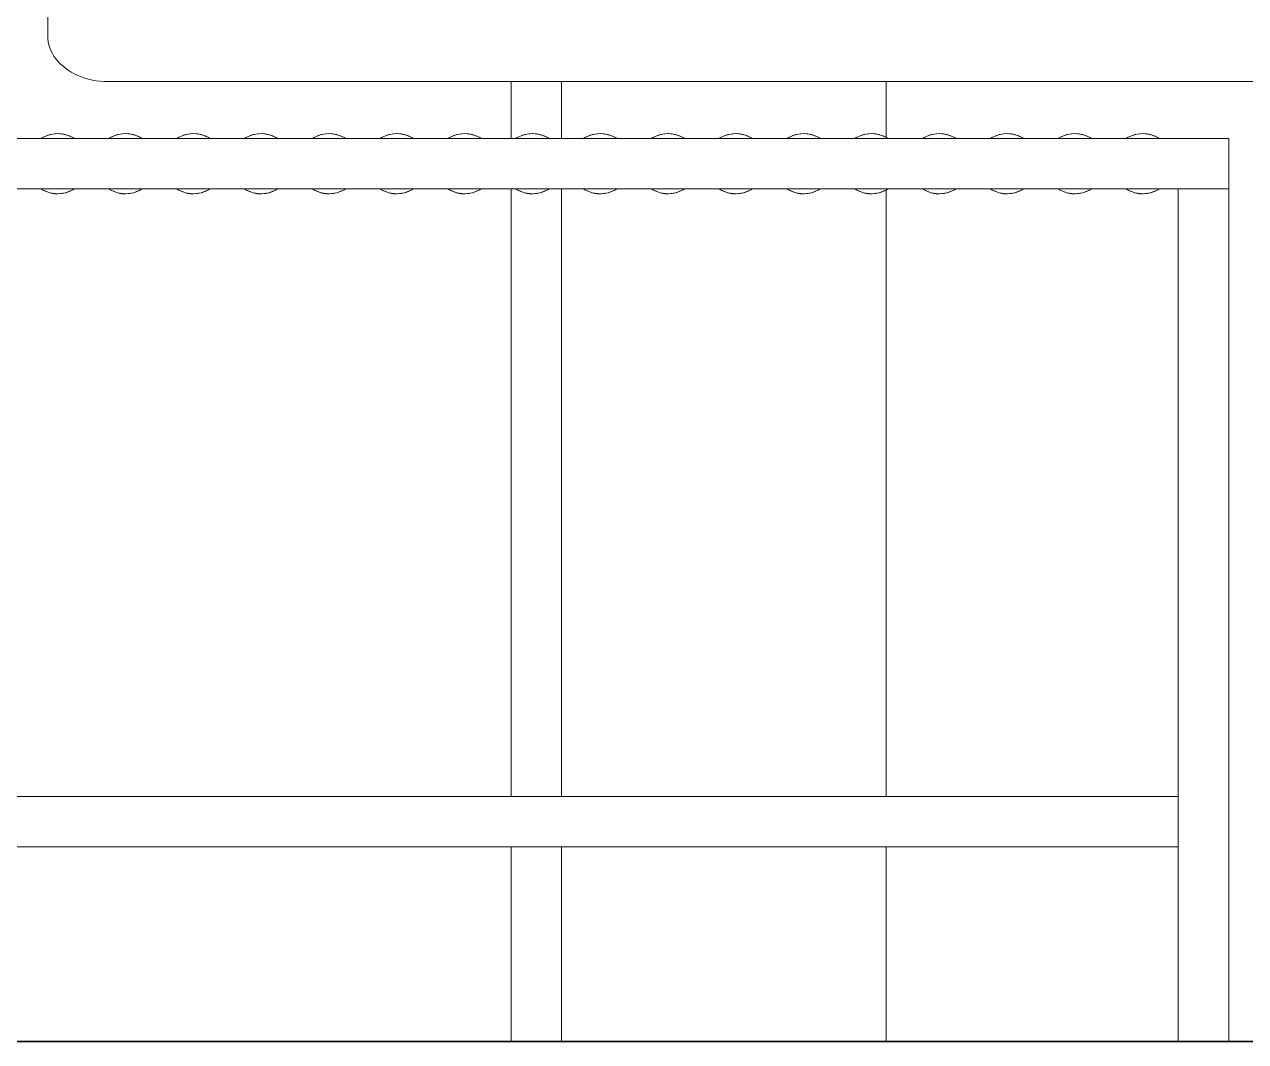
# Model space of a CAD drawing. Header units: centimetres. Extents: x -13467 to 3766, y -437 to 1921.
# Drawn here: x -4856.8 to -4735.1, y 94 to 195.4 of the extents above; entities that cross this region are included whole.
import ezdxf

# ---------------------------------------------------------------- set-up
doc = ezdxf.new("R2010")
doc.units = ezdxf.units.CM
doc.layers.add('A-FLOR', color=7, linetype='Continuous', lineweight=9)
doc.layers.add('M-EQPM', color=7, linetype='Continuous', lineweight=9)

# ---------------------------------------------------------------- blocks, each defined once
blk = doc.blocks.new('PQ_RVR_EST-01_ZZ_ZZ_MO_T_A_rvt-2-Sección 1-2')
at = {"layer": 'A-FLOR', "lineweight": 35}
blk.add_line((-3460.65, 94), (-4386.6, 94), dxfattribs=at)
blk = doc.blocks.new('EQ-04-009 - EQ-04-009_dwg_Agrupar_1737-1541609-Sección 1-2')
at = {"layer": 'M-EQPM', "color": 251, "true_color": 0x666666}
for p, q in [((-4222.64, 184), (-4222.51, 184.1)), ((-4221.78, 184.4), (-4222.51, 184.1)), ((-4221, 184.5), (-4221.78, 184.4)), ((-4220.22, 184.4), (-4221, 184.5)), ((-4220.22, 184.4), (-4219.49, 184.1)), ((-4219.36, 184), (-4219.49, 184.1)), ((-4222.51, 178.9), (-4222.64, 179)), ((-4219.49, 178.9), (-4219.36, 179)), ((-4221.78, 178.6), (-4222.51, 178.9)), ((-4221, 178.5), (-4221.78, 178.6)), ((-4220.22, 178.6), (-4221, 178.5)), ((-4219.49, 178.9), (-4220.22, 178.6))]:
    blk.add_line(p, q, dxfattribs=at)
for start_param, end_param in [(1.047198, 2.054518), (1.047198, 2.054518), (1.047198, 2.054518), (1.047198, 2.054518), (1.047198, 2.054518), (1.047198, 2.054518), (1.047198, 2.054518), (1.047198, 2.054518), (1.047198, 2.054518), (1.047198, 2.054518), (1.047198, 2.054518), (1.047198, 2.054518), (1.047198, 2.054518), (1.047198, 2.054518), (1.047198, 2.054518), (1.047198, 2.054518), (1.047198, 2.054518), (1.047198, 2.054518), (1.047198, 2.054518), (1.047198, 2.054518), (1.047198, 2.054518), (1.047198, 2.054518), (1.047198, 2.054518), (1.047198, 2.054518), (1.047198, 2.054518), (4.228666, 5.235988), (4.228666, 5.235988), (4.228666, 5.235988), (4.228666, 5.235988), (4.228666, 5.235988), (4.228666, 5.235988), (4.228666, 5.235988), (4.228666, 5.235988), (4.228666, 5.235988), (4.228666, 5.235988), (4.228666, 5.235988), (4.228666, 5.235988), (4.228666, 5.235988), (4.228666, 5.235988), (4.228666, 5.235988), (4.228666, 5.235988), (4.228666, 5.235988), (4.228666, 5.235988), (4.228666, 5.235988), (4.228666, 5.235988), (4.228666, 5.235988), (4.228666, 5.235988), (4.228666, 5.235988), (4.228666, 5.235988), (4.228666, 5.235988)]:
    blk.add_ellipse((-4221, 181.5), major_axis=(3.03, 0), ratio=0.991375, start_param=start_param, end_param=end_param, dxfattribs=at)
blk = doc.blocks.new('EQ-04-009 - EQ-04-009_dwg_Agrupar_1737-1541611-Sección 1-2')
at = {"layer": 'M-EQPM', "color": 251, "true_color": 0x666666}
for p, q in [((-4303.74, 184), (-4303.61, 184.1)), ((-4302.88, 184.4), (-4303.61, 184.1)), ((-4302.1, 184.5), (-4302.88, 184.4)), ((-4301.32, 184.4), (-4302.1, 184.5)), ((-4301.32, 184.4), (-4300.59, 184.1)), ((-4300.46, 184), (-4300.59, 184.1)), ((-4303.61, 178.9), (-4303.74, 179)), ((-4300.59, 178.9), (-4300.46, 179)), ((-4302.88, 178.6), (-4303.61, 178.9)), ((-4302.1, 178.5), (-4302.88, 178.6)), ((-4301.32, 178.6), (-4302.1, 178.5)), ((-4300.59, 178.9), (-4301.32, 178.6))]:
    blk.add_line(p, q, dxfattribs=at)
for start_param, end_param in [(1.047198, 2.054518), (1.047198, 2.054518), (1.047198, 2.054518), (1.047198, 2.054518), (1.047198, 2.054518), (1.047198, 2.054518), (1.047198, 2.054518), (1.047198, 2.054518), (1.047198, 2.054518), (1.047198, 2.054518), (1.047198, 2.054518), (1.047198, 2.054518), (1.047198, 2.054518), (1.047198, 2.054518), (1.047198, 2.054518), (1.047198, 2.054518), (1.047198, 2.054518), (1.047198, 2.054518), (1.047198, 2.054518), (1.047198, 2.054518), (1.047198, 2.054518), (1.047198, 2.054518), (1.047198, 2.054518), (1.047198, 2.054518), (1.047198, 2.054518), (4.228666, 5.235988), (4.228666, 5.235988), (4.228666, 5.235988), (4.228666, 5.235988), (4.228666, 5.235988), (4.228666, 5.235988), (4.228666, 5.235988), (4.228666, 5.235988), (4.228666, 5.235988), (4.228666, 5.235988), (4.228666, 5.235988), (4.228666, 5.235988), (4.228666, 5.235988), (4.228666, 5.235988), (4.228666, 5.235988), (4.228666, 5.235988), (4.228666, 5.235988), (4.228666, 5.235988), (4.228666, 5.235988), (4.228666, 5.235988), (4.228666, 5.235988), (4.228666, 5.235988), (4.228666, 5.235988), (4.228666, 5.235988), (4.228666, 5.235988)]:
    blk.add_ellipse((-4302.1, 181.5), major_axis=(3.03, 0), ratio=0.991375, start_param=start_param, end_param=end_param, dxfattribs=at)
blk = doc.blocks.new('EQ-04-009 - EQ-04-009_dwg_Agrupar_1737-1541614-Sección 1-2')
at = {"layer": 'M-EQPM', "color": 251, "true_color": 0x666666}
for p, q in [((-4229.4, 184), (-4229.27, 184.1)), ((-4228.54, 184.4), (-4229.27, 184.1)), ((-4227.76, 184.5), (-4228.54, 184.4)), ((-4226.98, 184.4), (-4227.76, 184.5)), ((-4226.98, 184.4), (-4226.25, 184.1)), ((-4226.12, 184), (-4226.25, 184.1)), ((-4229.27, 178.9), (-4229.4, 179)), ((-4226.25, 178.9), (-4226.12, 179)), ((-4228.54, 178.6), (-4229.27, 178.9)), ((-4227.76, 178.5), (-4228.54, 178.6)), ((-4226.98, 178.6), (-4227.76, 178.5)), ((-4226.25, 178.9), (-4226.98, 178.6))]:
    blk.add_line(p, q, dxfattribs=at)
for start_param, end_param in [(1.047198, 2.054518), (1.047198, 2.054518), (1.047198, 2.054518), (1.047198, 2.054518), (1.047198, 2.054518), (1.047198, 2.054518), (1.047198, 2.054518), (1.047198, 2.054518), (1.047198, 2.054518), (1.047198, 2.054518), (1.047198, 2.054518), (1.047198, 2.054518), (1.047198, 2.054518), (1.047198, 2.054518), (1.047198, 2.054518), (1.047198, 2.054518), (1.047198, 2.054518), (1.047198, 2.054518), (1.047198, 2.054518), (1.047198, 2.054518), (1.047198, 2.054518), (1.047198, 2.054518), (1.047198, 2.054518), (1.047198, 2.054518), (1.047198, 2.054518), (4.228666, 5.235988), (4.228666, 5.235988), (4.228666, 5.235988), (4.228666, 5.235988), (4.228666, 5.235988), (4.228666, 5.235988), (4.228666, 5.235988), (4.228666, 5.235988), (4.228666, 5.235988), (4.228666, 5.235988), (4.228666, 5.235988), (4.228666, 5.235988), (4.228666, 5.235988), (4.228666, 5.235988), (4.228666, 5.235988), (4.228666, 5.235988), (4.228666, 5.235988), (4.228666, 5.235988), (4.228666, 5.235988), (4.228666, 5.235988), (4.228666, 5.235988), (4.228666, 5.235988), (4.228666, 5.235988), (4.228666, 5.235988), (4.228666, 5.235988)]:
    blk.add_ellipse((-4227.76, 181.5), major_axis=(3.03, 0), ratio=0.991375, start_param=start_param, end_param=end_param, dxfattribs=at)
blk = doc.blocks.new('EQ-04-009 - EQ-04-009_dwg_Agrupar_1737-1541618-Sección 1-2')
at = {"layer": 'M-EQPM', "color": 251, "true_color": 0x666666}
for p, q in [((-4263.19, 184), (-4263.06, 184.1)), ((-4262.33, 184.4), (-4263.06, 184.1)), ((-4261.55, 184.5), (-4262.33, 184.4)), ((-4260.77, 184.4), (-4261.55, 184.5)), ((-4260.77, 184.4), (-4260.04, 184.1)), ((-4259.91, 184), (-4260.04, 184.1)), ((-4263.06, 178.9), (-4263.19, 179)), ((-4260.04, 178.9), (-4259.91, 179)), ((-4262.33, 178.6), (-4263.06, 178.9)), ((-4261.55, 178.5), (-4262.33, 178.6)), ((-4260.77, 178.6), (-4261.55, 178.5)), ((-4260.04, 178.9), (-4260.77, 178.6))]:
    blk.add_line(p, q, dxfattribs=at)
for start_param, end_param in [(1.047198, 2.054518), (1.047198, 2.054518), (1.047198, 2.054518), (1.047198, 2.054518), (1.047198, 2.054518), (1.047198, 2.054518), (1.047198, 2.054518), (1.047198, 2.054518), (1.047198, 2.054518), (1.047198, 2.054518), (1.047198, 2.054518), (1.047198, 2.054518), (1.047198, 2.054518), (1.047198, 2.054518), (1.047198, 2.054518), (1.047198, 2.054518), (1.047198, 2.054518), (1.047198, 2.054518), (1.047198, 2.054518), (1.047198, 2.054518), (1.047198, 2.054518), (1.047198, 2.054518), (1.047198, 2.054518), (1.047198, 2.054518), (1.047198, 2.054518), (4.228666, 5.235988), (4.228666, 5.235988), (4.228666, 5.235988), (4.228666, 5.235988), (4.228666, 5.235988), (4.228666, 5.235988), (4.228666, 5.235988), (4.228666, 5.235988), (4.228666, 5.235988), (4.228666, 5.235988), (4.228666, 5.235988), (4.228666, 5.235988), (4.228666, 5.235988), (4.228666, 5.235988), (4.228666, 5.235988), (4.228666, 5.235988), (4.228666, 5.235988), (4.228666, 5.235988), (4.228666, 5.235988), (4.228666, 5.235988), (4.228666, 5.235988), (4.228666, 5.235988), (4.228666, 5.235988), (4.228666, 5.235988), (4.228666, 5.235988)]:
    blk.add_ellipse((-4261.55, 181.5), major_axis=(3.03, 0), ratio=0.991375, start_param=start_param, end_param=end_param, dxfattribs=at)
blk = doc.blocks.new('EQ-04-009 - EQ-04-009_dwg_Agrupar_1737-1541622-Sección 1-2')
at = {"layer": 'M-EQPM', "color": 251, "true_color": 0x666666}
for p, q in [((-4209.13, 184), (-4209, 184.1)), ((-4208.27, 184.4), (-4209, 184.1)), ((-4207.49, 184.5), (-4208.27, 184.4)), ((-4206.7, 184.4), (-4207.49, 184.5)), ((-4206.7, 184.4), (-4205.97, 184.1)), ((-4205.84, 184), (-4205.97, 184.1)), ((-4209, 178.9), (-4209.13, 179)), ((-4205.97, 178.9), (-4205.84, 179)), ((-4208.27, 178.6), (-4209, 178.9)), ((-4207.49, 178.5), (-4208.27, 178.6)), ((-4206.7, 178.6), (-4207.49, 178.5)), ((-4205.97, 178.9), (-4206.7, 178.6))]:
    blk.add_line(p, q, dxfattribs=at)
for start_param, end_param in [(1.047198, 2.054518), (1.047198, 2.054518), (1.047198, 2.054518), (1.047198, 2.054518), (1.047198, 2.054518), (1.047198, 2.054518), (1.047198, 2.054518), (1.047198, 2.054518), (1.047198, 2.054518), (1.047198, 2.054518), (1.047198, 2.054518), (1.047198, 2.054518), (1.047198, 2.054518), (1.047198, 2.054518), (1.047198, 2.054518), (1.047198, 2.054518), (1.047198, 2.054518), (1.047198, 2.054518), (1.047198, 2.054518), (1.047198, 2.054518), (1.047198, 2.054518), (1.047198, 2.054518), (1.047198, 2.054518), (1.047198, 2.054518), (1.047198, 2.054518), (4.228666, 5.235988), (4.228666, 5.235988), (4.228666, 5.235988), (4.228666, 5.235988), (4.228666, 5.235988), (4.228666, 5.235988), (4.228666, 5.235988), (4.228666, 5.235988), (4.228666, 5.235988), (4.228666, 5.235988), (4.228666, 5.235988), (4.228666, 5.235988), (4.228666, 5.235988), (4.228666, 5.235988), (4.228666, 5.235988), (4.228666, 5.235988), (4.228666, 5.235988), (4.228666, 5.235988), (4.228666, 5.235988), (4.228666, 5.235988), (4.228666, 5.235988), (4.228666, 5.235988), (4.228666, 5.235988), (4.228666, 5.235988), (4.228666, 5.235988)]:
    blk.add_ellipse((-4207.49, 181.5), major_axis=(3.03, 0), ratio=0.991375, start_param=start_param, end_param=end_param, dxfattribs=at)
blk = doc.blocks.new('EQ-04-009 - EQ-04-009_dwg_Agrupar_1737-1541623-Sección 1-2')
at = {"layer": 'M-EQPM', "color": 251, "true_color": 0x666666}
for p, q in [((-4195.61, 184), (-4195.48, 184.1)), ((-4194.75, 184.4), (-4195.48, 184.1)), ((-4193.97, 184.5), (-4194.75, 184.4)), ((-4193.19, 184.4), (-4193.97, 184.5)), ((-4193.19, 184.4), (-4192.46, 184.1)), ((-4192.33, 184), (-4192.46, 184.1)), ((-4195.48, 178.9), (-4195.61, 179)), ((-4192.46, 178.9), (-4192.33, 179)), ((-4194.75, 178.6), (-4195.48, 178.9)), ((-4193.97, 178.5), (-4194.75, 178.6)), ((-4193.19, 178.6), (-4193.97, 178.5)), ((-4192.46, 178.9), (-4193.19, 178.6))]:
    blk.add_line(p, q, dxfattribs=at)
for start_param, end_param in [(1.047198, 2.054518), (1.047198, 2.054518), (1.047198, 2.054518), (1.047198, 2.054518), (1.047198, 2.054518), (1.047198, 2.054518), (1.047198, 2.054518), (1.047198, 2.054518), (1.047198, 2.054518), (1.047198, 2.054518), (1.047198, 2.054518), (1.047198, 2.054518), (1.047198, 2.054518), (1.047198, 2.054518), (1.047198, 2.054518), (1.047198, 2.054518), (1.047198, 2.054518), (1.047198, 2.054518), (1.047198, 2.054518), (1.047198, 2.054518), (1.047198, 2.054518), (1.047198, 2.054518), (1.047198, 2.054518), (1.047198, 2.054518), (1.047198, 2.054518), (4.228666, 5.235988), (4.228666, 5.235988), (4.228666, 5.235988), (4.228666, 5.235988), (4.228666, 5.235988), (4.228666, 5.235988), (4.228666, 5.235988), (4.228666, 5.235988), (4.228666, 5.235988), (4.228666, 5.235988), (4.228666, 5.235988), (4.228666, 5.235988), (4.228666, 5.235988), (4.228666, 5.235988), (4.228666, 5.235988), (4.228666, 5.235988), (4.228666, 5.235988), (4.228666, 5.235988), (4.228666, 5.235988), (4.228666, 5.235988), (4.228666, 5.235988), (4.228666, 5.235988), (4.228666, 5.235988), (4.228666, 5.235988), (4.228666, 5.235988)]:
    blk.add_ellipse((-4193.97, 181.5), major_axis=(3.03, 0), ratio=0.991375, start_param=start_param, end_param=end_param, dxfattribs=at)
blk = doc.blocks.new('EQ-04-009 - EQ-04-009_dwg_Agrupar_1737-1541624-Sección 1-2')
at = {"layer": 'M-EQPM', "color": 251, "true_color": 0x666666}
for p, q in [((-4269.95, 184), (-4269.82, 184.1)), ((-4269.09, 184.4), (-4269.82, 184.1)), ((-4268.31, 184.5), (-4269.09, 184.4)), ((-4267.53, 184.4), (-4268.31, 184.5)), ((-4267.53, 184.4), (-4266.8, 184.1)), ((-4266.67, 184), (-4266.8, 184.1)), ((-4269.82, 178.9), (-4269.95, 179)), ((-4266.8, 178.9), (-4266.67, 179)), ((-4269.09, 178.6), (-4269.82, 178.9)), ((-4268.31, 178.5), (-4269.09, 178.6)), ((-4267.53, 178.6), (-4268.31, 178.5)), ((-4266.8, 178.9), (-4267.53, 178.6))]:
    blk.add_line(p, q, dxfattribs=at)
for start_param, end_param in [(1.047198, 2.054518), (1.047198, 2.054518), (1.047198, 2.054518), (1.047198, 2.054518), (1.047198, 2.054518), (1.047198, 2.054518), (1.047198, 2.054518), (1.047198, 2.054518), (1.047198, 2.054518), (1.047198, 2.054518), (1.047198, 2.054518), (1.047198, 2.054518), (1.047198, 2.054518), (1.047198, 2.054518), (1.047198, 2.054518), (1.047198, 2.054518), (1.047198, 2.054518), (1.047198, 2.054518), (1.047198, 2.054518), (1.047198, 2.054518), (1.047198, 2.054518), (1.047198, 2.054518), (1.047198, 2.054518), (1.047198, 2.054518), (1.047198, 2.054518), (4.228666, 5.235988), (4.228666, 5.235988), (4.228666, 5.235988), (4.228666, 5.235988), (4.228666, 5.235988), (4.228666, 5.235988), (4.228666, 5.235988), (4.228666, 5.235988), (4.228666, 5.235988), (4.228666, 5.235988), (4.228666, 5.235988), (4.228666, 5.235988), (4.228666, 5.235988), (4.228666, 5.235988), (4.228666, 5.235988), (4.228666, 5.235988), (4.228666, 5.235988), (4.228666, 5.235988), (4.228666, 5.235988), (4.228666, 5.235988), (4.228666, 5.235988), (4.228666, 5.235988), (4.228666, 5.235988), (4.228666, 5.235988), (4.228666, 5.235988)]:
    blk.add_ellipse((-4268.31, 181.5), major_axis=(3.03, 0), ratio=0.991375, start_param=start_param, end_param=end_param, dxfattribs=at)
blk = doc.blocks.new('EQ-04-009 - EQ-04-009_dwg_Agrupar_1737-1541625-Sección 1-2')
at = {"layer": 'M-EQPM', "color": 251, "true_color": 0x666666}
for p, q in [((-4242.92, 184), (-4242.79, 184.1)), ((-4242.06, 184.4), (-4242.79, 184.1)), ((-4241.28, 184.5), (-4242.06, 184.4)), ((-4240.49, 184.4), (-4241.28, 184.5)), ((-4240.49, 184.4), (-4239.76, 184.1)), ((-4239.63, 184), (-4239.76, 184.1)), ((-4242.79, 178.9), (-4242.92, 179)), ((-4239.76, 178.9), (-4239.63, 179)), ((-4242.06, 178.6), (-4242.79, 178.9)), ((-4241.28, 178.5), (-4242.06, 178.6)), ((-4240.49, 178.6), (-4241.28, 178.5)), ((-4239.76, 178.9), (-4240.49, 178.6))]:
    blk.add_line(p, q, dxfattribs=at)
for start_param, end_param in [(1.047198, 2.054518), (1.047198, 2.054518), (1.047198, 2.054518), (1.047198, 2.054518), (1.047198, 2.054518), (1.047198, 2.054518), (1.047198, 2.054518), (1.047198, 2.054518), (1.047198, 2.054518), (1.047198, 2.054518), (1.047198, 2.054518), (1.047198, 2.054518), (1.047198, 2.054518), (1.047198, 2.054518), (1.047198, 2.054518), (1.047198, 2.054518), (1.047198, 2.054518), (1.047198, 2.054518), (1.047198, 2.054518), (1.047198, 2.054518), (1.047198, 2.054518), (1.047198, 2.054518), (1.047198, 2.054518), (1.047198, 2.054518), (1.047198, 2.054518), (4.228666, 5.235988), (4.228666, 5.235988), (4.228666, 5.235988), (4.228666, 5.235988), (4.228666, 5.235988), (4.228666, 5.235988), (4.228666, 5.235988), (4.228666, 5.235988), (4.228666, 5.235988), (4.228666, 5.235988), (4.228666, 5.235988), (4.228666, 5.235988), (4.228666, 5.235988), (4.228666, 5.235988), (4.228666, 5.235988), (4.228666, 5.235988), (4.228666, 5.235988), (4.228666, 5.235988), (4.228666, 5.235988), (4.228666, 5.235988), (4.228666, 5.235988), (4.228666, 5.235988), (4.228666, 5.235988), (4.228666, 5.235988), (4.228666, 5.235988)]:
    blk.add_ellipse((-4241.28, 181.5), major_axis=(3.03, 0), ratio=0.991375, start_param=start_param, end_param=end_param, dxfattribs=at)
blk = doc.blocks.new('EQ-04-009 - EQ-04-009_dwg_Agrupar_1737-1541627-Sección 1-2')
at = {"layer": 'M-EQPM', "color": 251, "true_color": 0x666666}
for p, q in [((-4249.68, 184), (-4249.55, 184.1)), ((-4248.82, 184.4), (-4249.55, 184.1)), ((-4248.03, 184.5), (-4248.82, 184.4)), ((-4247.25, 184.4), (-4248.03, 184.5)), ((-4247.25, 184.4), (-4246.52, 184.1)), ((-4246.39, 184), (-4246.52, 184.1)), ((-4249.55, 178.9), (-4249.68, 179)), ((-4246.52, 178.9), (-4246.39, 179)), ((-4248.82, 178.6), (-4249.55, 178.9)), ((-4248.03, 178.5), (-4248.82, 178.6)), ((-4247.25, 178.6), (-4248.03, 178.5)), ((-4246.52, 178.9), (-4247.25, 178.6))]:
    blk.add_line(p, q, dxfattribs=at)
for start_param, end_param in [(1.047198, 2.054518), (1.047198, 2.054518), (1.047198, 2.054518), (1.047198, 2.054518), (1.047198, 2.054518), (1.047198, 2.054518), (1.047198, 2.054518), (1.047198, 2.054518), (1.047198, 2.054518), (1.047198, 2.054518), (1.047198, 2.054518), (1.047198, 2.054518), (1.047198, 2.054518), (1.047198, 2.054518), (1.047198, 2.054518), (1.047198, 2.054518), (1.047198, 2.054518), (1.047198, 2.054518), (1.047198, 2.054518), (1.047198, 2.054518), (1.047198, 2.054518), (1.047198, 2.054518), (1.047198, 2.054518), (1.047198, 2.054518), (1.047198, 2.054518), (4.228666, 5.235988), (4.228666, 5.235988), (4.228666, 5.235988), (4.228666, 5.235988), (4.228666, 5.235988), (4.228666, 5.235988), (4.228666, 5.235988), (4.228666, 5.235988), (4.228666, 5.235988), (4.228666, 5.235988), (4.228666, 5.235988), (4.228666, 5.235988), (4.228666, 5.235988), (4.228666, 5.235988), (4.228666, 5.235988), (4.228666, 5.235988), (4.228666, 5.235988), (4.228666, 5.235988), (4.228666, 5.235988), (4.228666, 5.235988), (4.228666, 5.235988), (4.228666, 5.235988), (4.228666, 5.235988), (4.228666, 5.235988), (4.228666, 5.235988)]:
    blk.add_ellipse((-4248.03, 181.5), major_axis=(3.03, 0), ratio=0.991375, start_param=start_param, end_param=end_param, dxfattribs=at)
blk = doc.blocks.new('EQ-04-009 - EQ-04-009_dwg_Agrupar_1737-1541633-Sección 1-2')
at = {"layer": 'M-EQPM', "color": 251, "true_color": 0x666666}
for p, q in [((-4215.89, 184), (-4215.76, 184.1)), ((-4215.03, 184.4), (-4215.76, 184.1)), ((-4214.24, 184.5), (-4215.03, 184.4)), ((-4213.46, 184.4), (-4214.24, 184.5)), ((-4213.46, 184.4), (-4212.73, 184.1)), ((-4212.6, 184), (-4212.73, 184.1)), ((-4215.76, 178.9), (-4215.89, 179)), ((-4212.73, 178.9), (-4212.6, 179)), ((-4215.03, 178.6), (-4215.76, 178.9)), ((-4214.24, 178.5), (-4215.03, 178.6)), ((-4213.46, 178.6), (-4214.24, 178.5)), ((-4212.73, 178.9), (-4213.46, 178.6))]:
    blk.add_line(p, q, dxfattribs=at)
for start_param, end_param in [(1.047198, 2.054518), (1.047198, 2.054518), (1.047198, 2.054518), (1.047198, 2.054518), (1.047198, 2.054518), (1.047198, 2.054518), (1.047198, 2.054518), (1.047198, 2.054518), (1.047198, 2.054518), (1.047198, 2.054518), (1.047198, 2.054518), (1.047198, 2.054518), (1.047198, 2.054518), (1.047198, 2.054518), (1.047198, 2.054518), (1.047198, 2.054518), (1.047198, 2.054518), (1.047198, 2.054518), (1.047198, 2.054518), (1.047198, 2.054518), (1.047198, 2.054518), (1.047198, 2.054518), (1.047198, 2.054518), (1.047198, 2.054518), (1.047198, 2.054518), (4.228666, 5.235988), (4.228666, 5.235988), (4.228666, 5.235988), (4.228666, 5.235988), (4.228666, 5.235988), (4.228666, 5.235988), (4.228666, 5.235988), (4.228666, 5.235988), (4.228666, 5.235988), (4.228666, 5.235988), (4.228666, 5.235988), (4.228666, 5.235988), (4.228666, 5.235988), (4.228666, 5.235988), (4.228666, 5.235988), (4.228666, 5.235988), (4.228666, 5.235988), (4.228666, 5.235988), (4.228666, 5.235988), (4.228666, 5.235988), (4.228666, 5.235988), (4.228666, 5.235988), (4.228666, 5.235988), (4.228666, 5.235988), (4.228666, 5.235988)]:
    blk.add_ellipse((-4214.24, 181.5), major_axis=(3.03, 0), ratio=0.991375, start_param=start_param, end_param=end_param, dxfattribs=at)
blk = doc.blocks.new('EQ-04-009 - EQ-04-009_dwg_Agrupar_1737-1541634-Sección 1-2')
at = {"layer": 'M-EQPM', "color": 251, "true_color": 0x666666}
for p, q in [((-4202.37, 184), (-4202.24, 184.1)), ((-4201.51, 184.4), (-4202.24, 184.1)), ((-4200.73, 184.5), (-4201.51, 184.4)), ((-4199.94, 184.4), (-4200.73, 184.5)), ((-4199.94, 184.4), (-4199.21, 184.1)), ((-4199.08, 184), (-4199.21, 184.1)), ((-4202.24, 178.9), (-4202.37, 179)), ((-4199.21, 178.9), (-4199.08, 179)), ((-4201.51, 178.6), (-4202.24, 178.9)), ((-4200.73, 178.5), (-4201.51, 178.6)), ((-4199.94, 178.6), (-4200.73, 178.5)), ((-4199.21, 178.9), (-4199.94, 178.6))]:
    blk.add_line(p, q, dxfattribs=at)
for start_param, end_param in [(1.047198, 2.054518), (1.047198, 2.054518), (1.047198, 2.054518), (1.047198, 2.054518), (1.047198, 2.054518), (1.047198, 2.054518), (1.047198, 2.054518), (1.047198, 2.054518), (1.047198, 2.054518), (1.047198, 2.054518), (1.047198, 2.054518), (1.047198, 2.054518), (1.047198, 2.054518), (1.047198, 2.054518), (1.047198, 2.054518), (1.047198, 2.054518), (1.047198, 2.054518), (1.047198, 2.054518), (1.047198, 2.054518), (1.047198, 2.054518), (1.047198, 2.054518), (1.047198, 2.054518), (1.047198, 2.054518), (1.047198, 2.054518), (1.047198, 2.054518), (4.228666, 5.235988), (4.228666, 5.235988), (4.228666, 5.235988), (4.228666, 5.235988), (4.228666, 5.235988), (4.228666, 5.235988), (4.228666, 5.235988), (4.228666, 5.235988), (4.228666, 5.235988), (4.228666, 5.235988), (4.228666, 5.235988), (4.228666, 5.235988), (4.228666, 5.235988), (4.228666, 5.235988), (4.228666, 5.235988), (4.228666, 5.235988), (4.228666, 5.235988), (4.228666, 5.235988), (4.228666, 5.235988), (4.228666, 5.235988), (4.228666, 5.235988), (4.228666, 5.235988), (4.228666, 5.235988), (4.228666, 5.235988), (4.228666, 5.235988)]:
    blk.add_ellipse((-4200.73, 181.5), major_axis=(3.03, 0), ratio=0.991375, start_param=start_param, end_param=end_param, dxfattribs=at)
blk = doc.blocks.new('EQ-04-009 - EQ-04-009_dwg_Agrupar_1737-1541635-Sección 1-2')
at = {"layer": 'M-EQPM', "color": 251, "true_color": 0x666666}
for p, q in [((-4256.44, 184), (-4256.31, 184.1)), ((-4255.58, 184.4), (-4256.31, 184.1)), ((-4254.79, 184.5), (-4255.58, 184.4)), ((-4254.01, 184.4), (-4254.79, 184.5)), ((-4254.01, 184.4), (-4253.28, 184.1)), ((-4253.15, 184), (-4253.28, 184.1)), ((-4256.31, 178.9), (-4256.44, 179)), ((-4253.28, 178.9), (-4253.15, 179)), ((-4255.58, 178.6), (-4256.31, 178.9)), ((-4254.79, 178.5), (-4255.58, 178.6)), ((-4254.01, 178.6), (-4254.79, 178.5)), ((-4253.28, 178.9), (-4254.01, 178.6))]:
    blk.add_line(p, q, dxfattribs=at)
for start_param, end_param in [(1.047198, 2.054518), (1.047198, 2.054518), (1.047198, 2.054518), (1.047198, 2.054518), (1.047198, 2.054518), (1.047198, 2.054518), (1.047198, 2.054518), (1.047198, 2.054518), (1.047198, 2.054518), (1.047198, 2.054518), (1.047198, 2.054518), (1.047198, 2.054518), (1.047198, 2.054518), (1.047198, 2.054518), (1.047198, 2.054518), (1.047198, 2.054518), (1.047198, 2.054518), (1.047198, 2.054518), (1.047198, 2.054518), (1.047198, 2.054518), (1.047198, 2.054518), (1.047198, 2.054518), (1.047198, 2.054518), (1.047198, 2.054518), (1.047198, 2.054518), (4.228666, 5.235988), (4.228666, 5.235988), (4.228666, 5.235988), (4.228666, 5.235988), (4.228666, 5.235988), (4.228666, 5.235988), (4.228666, 5.235988), (4.228666, 5.235988), (4.228666, 5.235988), (4.228666, 5.235988), (4.228666, 5.235988), (4.228666, 5.235988), (4.228666, 5.235988), (4.228666, 5.235988), (4.228666, 5.235988), (4.228666, 5.235988), (4.228666, 5.235988), (4.228666, 5.235988), (4.228666, 5.235988), (4.228666, 5.235988), (4.228666, 5.235988), (4.228666, 5.235988), (4.228666, 5.235988), (4.228666, 5.235988), (4.228666, 5.235988)]:
    blk.add_ellipse((-4254.79, 181.5), major_axis=(3.03, 0), ratio=0.991375, start_param=start_param, end_param=end_param, dxfattribs=at)
blk = doc.blocks.new('EQ-04-009 - EQ-04-009_dwg_Agrupar_1737-1541636-Sección 1-2')
at = {"layer": 'M-EQPM', "color": 251, "true_color": 0x666666}
for p, q in [((-4296.98, 184), (-4296.86, 184.1)), ((-4296.13, 184.4), (-4296.86, 184.1)), ((-4295.34, 184.5), (-4296.13, 184.4)), ((-4294.56, 184.4), (-4295.34, 184.5)), ((-4294.56, 184.4), (-4293.83, 184.1)), ((-4293.7, 184), (-4293.83, 184.1)), ((-4296.86, 178.9), (-4296.98, 179)), ((-4293.83, 178.9), (-4293.7, 179)), ((-4296.13, 178.6), (-4296.86, 178.9)), ((-4295.34, 178.5), (-4296.13, 178.6)), ((-4294.56, 178.6), (-4295.34, 178.5)), ((-4293.83, 178.9), (-4294.56, 178.6))]:
    blk.add_line(p, q, dxfattribs=at)
for start_param, end_param in [(1.047198, 2.054518), (1.047198, 2.054518), (1.047198, 2.054518), (1.047198, 2.054518), (1.047198, 2.054518), (1.047198, 2.054518), (1.047198, 2.054518), (1.047198, 2.054518), (1.047198, 2.054518), (1.047198, 2.054518), (1.047198, 2.054518), (1.047198, 2.054518), (1.047198, 2.054518), (1.047198, 2.054518), (1.047198, 2.054518), (1.047198, 2.054518), (1.047198, 2.054518), (1.047198, 2.054518), (1.047198, 2.054518), (1.047198, 2.054518), (1.047198, 2.054518), (1.047198, 2.054518), (1.047198, 2.054518), (1.047198, 2.054518), (1.047198, 2.054518), (4.228666, 5.235988), (4.228666, 5.235988), (4.228666, 5.235988), (4.228666, 5.235988), (4.228666, 5.235988), (4.228666, 5.235988), (4.228666, 5.235988), (4.228666, 5.235988), (4.228666, 5.235988), (4.228666, 5.235988), (4.228666, 5.235988), (4.228666, 5.235988), (4.228666, 5.235988), (4.228666, 5.235988), (4.228666, 5.235988), (4.228666, 5.235988), (4.228666, 5.235988), (4.228666, 5.235988), (4.228666, 5.235988), (4.228666, 5.235988), (4.228666, 5.235988), (4.228666, 5.235988), (4.228666, 5.235988), (4.228666, 5.235988), (4.228666, 5.235988)]:
    blk.add_ellipse((-4295.34, 181.5), major_axis=(3.03, 0), ratio=0.991375, start_param=start_param, end_param=end_param, dxfattribs=at)
blk = doc.blocks.new('EQ-04-009 - EQ-04-009_dwg_Agrupar_528-1541637-Sección 1-2')
at = {"layer": 'M-EQPM', "color": 251, "true_color": 0x666666}
for p, q in [((-4185.39, 184), (-4386.6, 184)), ((-4185.39, 184), (-4386.6, 184)), ((-4185.39, 179), (-4185.39, 184)), ((-4185.39, 184), (-4185.39, 179)), ((-4386.6, 179), (-4185.39, 179)), ((-4386.6, 179), (-4185.39, 179))]:
    blk.add_line(p, q, dxfattribs=at)
at = {"layer": 'M-EQPM', "color": 251, "true_color": 0x666666, "flags": 128}
blk.add_lwpolyline([(-4386.6, 179), (-4185.39, 179), (-4185.39, 184), (-4386.6, 184)], dxfattribs=at)
blk = doc.blocks.new('EQ-04-009 - EQ-04-009_dwg_Agrupar_1737-1541638-Sección 1-2')
at = {"layer": 'M-EQPM', "color": 251, "true_color": 0x666666}
for p, q in [((-4290.23, 184), (-4290.1, 184.1)), ((-4289.37, 184.4), (-4290.1, 184.1)), ((-4288.58, 184.5), (-4289.37, 184.4)), ((-4287.8, 184.4), (-4288.58, 184.5)), ((-4287.8, 184.4), (-4287.07, 184.1)), ((-4286.94, 184), (-4287.07, 184.1)), ((-4290.1, 178.9), (-4290.23, 179)), ((-4287.07, 178.9), (-4286.94, 179)), ((-4289.37, 178.6), (-4290.1, 178.9)), ((-4288.58, 178.5), (-4289.37, 178.6)), ((-4287.8, 178.6), (-4288.58, 178.5)), ((-4287.07, 178.9), (-4287.8, 178.6))]:
    blk.add_line(p, q, dxfattribs=at)
for start_param, end_param in [(1.047198, 2.054518), (1.047198, 2.054518), (1.047198, 2.054518), (1.047198, 2.054518), (1.047198, 2.054518), (1.047198, 2.054518), (1.047198, 2.054518), (1.047198, 2.054518), (1.047198, 2.054518), (1.047198, 2.054518), (1.047198, 2.054518), (1.047198, 2.054518), (1.047198, 2.054518), (1.047198, 2.054518), (1.047198, 2.054518), (1.047198, 2.054518), (1.047198, 2.054518), (1.047198, 2.054518), (1.047198, 2.054518), (1.047198, 2.054518), (1.047198, 2.054518), (1.047198, 2.054518), (1.047198, 2.054518), (1.047198, 2.054518), (1.047198, 2.054518), (4.228666, 5.235988), (4.228666, 5.235988), (4.228666, 5.235988), (4.228666, 5.235988), (4.228666, 5.235988), (4.228666, 5.235988), (4.228666, 5.235988), (4.228666, 5.235988), (4.228666, 5.235988), (4.228666, 5.235988), (4.228666, 5.235988), (4.228666, 5.235988), (4.228666, 5.235988), (4.228666, 5.235988), (4.228666, 5.235988), (4.228666, 5.235988), (4.228666, 5.235988), (4.228666, 5.235988), (4.228666, 5.235988), (4.228666, 5.235988), (4.228666, 5.235988), (4.228666, 5.235988), (4.228666, 5.235988), (4.228666, 5.235988), (4.228666, 5.235988)]:
    blk.add_ellipse((-4288.58, 181.5), major_axis=(3.03, 0), ratio=0.991375, start_param=start_param, end_param=end_param, dxfattribs=at)
blk = doc.blocks.new('EQ-04-009 - EQ-04-009_dwg_Agrupar_1737-1541639-Sección 1-2')
at = {"layer": 'M-EQPM', "color": 251, "true_color": 0x666666}
for p, q in [((-4236.16, 184), (-4236.03, 184.1)), ((-4235.3, 184.4), (-4236.03, 184.1)), ((-4234.52, 184.5), (-4235.3, 184.4)), ((-4233.74, 184.4), (-4234.52, 184.5)), ((-4233.74, 184.4), (-4233.01, 184.1)), ((-4232.88, 184), (-4233.01, 184.1)), ((-4236.03, 178.9), (-4236.16, 179)), ((-4233.01, 178.9), (-4232.88, 179)), ((-4235.3, 178.6), (-4236.03, 178.9)), ((-4234.52, 178.5), (-4235.3, 178.6)), ((-4233.74, 178.6), (-4234.52, 178.5)), ((-4233.01, 178.9), (-4233.74, 178.6))]:
    blk.add_line(p, q, dxfattribs=at)
for start_param, end_param in [(1.047198, 2.054518), (1.047198, 2.054518), (1.047198, 2.054518), (1.047198, 2.054518), (1.047198, 2.054518), (1.047198, 2.054518), (1.047198, 2.054518), (1.047198, 2.054518), (1.047198, 2.054518), (1.047198, 2.054518), (1.047198, 2.054518), (1.047198, 2.054518), (1.047198, 2.054518), (1.047198, 2.054518), (1.047198, 2.054518), (1.047198, 2.054518), (1.047198, 2.054518), (1.047198, 2.054518), (1.047198, 2.054518), (1.047198, 2.054518), (1.047198, 2.054518), (1.047198, 2.054518), (1.047198, 2.054518), (1.047198, 2.054518), (1.047198, 2.054518), (4.228666, 5.235988), (4.228666, 5.235988), (4.228666, 5.235988), (4.228666, 5.235988), (4.228666, 5.235988), (4.228666, 5.235988), (4.228666, 5.235988), (4.228666, 5.235988), (4.228666, 5.235988), (4.228666, 5.235988), (4.228666, 5.235988), (4.228666, 5.235988), (4.228666, 5.235988), (4.228666, 5.235988), (4.228666, 5.235988), (4.228666, 5.235988), (4.228666, 5.235988), (4.228666, 5.235988), (4.228666, 5.235988), (4.228666, 5.235988), (4.228666, 5.235988), (4.228666, 5.235988), (4.228666, 5.235988), (4.228666, 5.235988), (4.228666, 5.235988)]:
    blk.add_ellipse((-4234.52, 181.5), major_axis=(3.03, 0), ratio=0.991375, start_param=start_param, end_param=end_param, dxfattribs=at)
blk = doc.blocks.new('EQ-04-009 - EQ-04-009_dwg_Agrupar_1737-1541640-Sección 1-2')
at = {"layer": 'M-EQPM', "color": 251, "true_color": 0x666666}
for p, q in [((-4283.47, 184), (-4283.34, 184.1)), ((-4282.61, 184.4), (-4283.34, 184.1)), ((-4281.83, 184.5), (-4282.61, 184.4)), ((-4281.04, 184.4), (-4281.83, 184.5)), ((-4281.04, 184.4), (-4280.31, 184.1)), ((-4280.18, 184), (-4280.31, 184.1)), ((-4283.34, 178.9), (-4283.47, 179)), ((-4280.31, 178.9), (-4280.18, 179)), ((-4282.61, 178.6), (-4283.34, 178.9)), ((-4281.83, 178.5), (-4282.61, 178.6)), ((-4281.04, 178.6), (-4281.83, 178.5)), ((-4280.31, 178.9), (-4281.04, 178.6))]:
    blk.add_line(p, q, dxfattribs=at)
for start_param, end_param in [(1.047198, 2.054518), (1.047198, 2.054518), (1.047198, 2.054518), (1.047198, 2.054518), (1.047198, 2.054518), (1.047198, 2.054518), (1.047198, 2.054518), (1.047198, 2.054518), (1.047198, 2.054518), (1.047198, 2.054518), (1.047198, 2.054518), (1.047198, 2.054518), (1.047198, 2.054518), (1.047198, 2.054518), (1.047198, 2.054518), (1.047198, 2.054518), (1.047198, 2.054518), (1.047198, 2.054518), (1.047198, 2.054518), (1.047198, 2.054518), (1.047198, 2.054518), (1.047198, 2.054518), (1.047198, 2.054518), (1.047198, 2.054518), (1.047198, 2.054518), (4.228666, 5.235988), (4.228666, 5.235988), (4.228666, 5.235988), (4.228666, 5.235988), (4.228666, 5.235988), (4.228666, 5.235988), (4.228666, 5.235988), (4.228666, 5.235988), (4.228666, 5.235988), (4.228666, 5.235988), (4.228666, 5.235988), (4.228666, 5.235988), (4.228666, 5.235988), (4.228666, 5.235988), (4.228666, 5.235988), (4.228666, 5.235988), (4.228666, 5.235988), (4.228666, 5.235988), (4.228666, 5.235988), (4.228666, 5.235988), (4.228666, 5.235988), (4.228666, 5.235988), (4.228666, 5.235988), (4.228666, 5.235988), (4.228666, 5.235988)]:
    blk.add_ellipse((-4281.83, 181.5), major_axis=(3.03, 0), ratio=0.991375, start_param=start_param, end_param=end_param, dxfattribs=at)
blk = doc.blocks.new('EQ-04-009 - EQ-04-009_dwg_Agrupar_1737-1541641-Sección 1-2')
at = {"layer": 'M-EQPM', "color": 251, "true_color": 0x666666}
for p, q in [((-4276.71, 184), (-4276.58, 184.1)), ((-4275.85, 184.4), (-4276.58, 184.1)), ((-4275.07, 184.5), (-4275.85, 184.4)), ((-4274.28, 184.4), (-4275.07, 184.5)), ((-4274.28, 184.4), (-4273.56, 184.1)), ((-4273.43, 184), (-4273.56, 184.1)), ((-4276.58, 178.9), (-4276.71, 179)), ((-4273.56, 178.9), (-4273.43, 179)), ((-4275.85, 178.6), (-4276.58, 178.9)), ((-4275.07, 178.5), (-4275.85, 178.6)), ((-4274.28, 178.6), (-4275.07, 178.5)), ((-4273.56, 178.9), (-4274.28, 178.6))]:
    blk.add_line(p, q, dxfattribs=at)
for start_param, end_param in [(1.047198, 2.054518), (1.047198, 2.054518), (1.047198, 2.054518), (1.047198, 2.054518), (1.047198, 2.054518), (1.047198, 2.054518), (1.047198, 2.054518), (1.047198, 2.054518), (1.047198, 2.054518), (1.047198, 2.054518), (1.047198, 2.054518), (1.047198, 2.054518), (1.047198, 2.054518), (1.047198, 2.054518), (1.047198, 2.054518), (1.047198, 2.054518), (1.047198, 2.054518), (1.047198, 2.054518), (1.047198, 2.054518), (1.047198, 2.054518), (1.047198, 2.054518), (1.047198, 2.054518), (1.047198, 2.054518), (1.047198, 2.054518), (1.047198, 2.054518), (4.228666, 5.235988), (4.228666, 5.235988), (4.228666, 5.235988), (4.228666, 5.235988), (4.228666, 5.235988), (4.228666, 5.235988), (4.228666, 5.235988), (4.228666, 5.235988), (4.228666, 5.235988), (4.228666, 5.235988), (4.228666, 5.235988), (4.228666, 5.235988), (4.228666, 5.235988), (4.228666, 5.235988), (4.228666, 5.235988), (4.228666, 5.235988), (4.228666, 5.235988), (4.228666, 5.235988), (4.228666, 5.235988), (4.228666, 5.235988), (4.228666, 5.235988), (4.228666, 5.235988), (4.228666, 5.235988), (4.228666, 5.235988), (4.228666, 5.235988)]:
    blk.add_ellipse((-4275.07, 181.5), major_axis=(3.03, 0), ratio=0.991375, start_param=start_param, end_param=end_param, dxfattribs=at)
blk = doc.blocks.new('EQ-04-009 - EQ-04-009_dwg_Agrupar_529-1541682-Sección 1-2')
at = {"layer": 'M-EQPM', "color": 251, "true_color": 0x666666}
for p, q in [((-4386.6, 118.42), (-4190.44, 118.42)), ((-4386.6, 118.42), (-4190.44, 118.42)), ((-4190.44, 118.42), (-4386.6, 118.42)), ((-4386.6, 113.42), (-4190.44, 113.42)), ((-4190.44, 113.42), (-4386.6, 113.42)), ((-4386.6, 113.42), (-4190.44, 113.42))]:
    blk.add_line(p, q, dxfattribs=at)
blk = doc.blocks.new('EQ-04-009 - EQ-04-009_dwg_Agrupar_529-1541685-Sección 1-2')
at = {"layer": 'M-EQPM', "color": 251, "true_color": 0x666666}
for p, q in [((-4190.44, 94), (-4190.44, 179)), ((-4185.39, 179), (-4190.44, 179)), ((-4185.39, 94), (-4185.39, 179))]:
    blk.add_line(p, q, dxfattribs=at)
at = {"layer": 'M-EQPM', "color": 251, "true_color": 0x666666, "flags": 128}
for points in [[(-4185.39, 179), (-4185.39, 94), (-4185.39, 179), (-4190.44, 179)], [(-4190.44, 179), (-4190.44, 94)]]:
    blk.add_lwpolyline(points, close=True, dxfattribs=at)
blk = doc.blocks.new('EQ-04-009 - EQ-04-009_dwg_Agrupar_324-1541686-Sección 1-2')
for name in ['EQ-04-009 - EQ-04-009_dwg_Agrupar_528-1541637-Sección 1-2', 'EQ-04-009 - EQ-04-009_dwg_Agrupar_1737-1541611-Sección 1-2', 'EQ-04-009 - EQ-04-009_dwg_Agrupar_1737-1541636-Sección 1-2', 'EQ-04-009 - EQ-04-009_dwg_Agrupar_1737-1541638-Sección 1-2', 'EQ-04-009 - EQ-04-009_dwg_Agrupar_1737-1541640-Sección 1-2', 'EQ-04-009 - EQ-04-009_dwg_Agrupar_1737-1541641-Sección 1-2', 'EQ-04-009 - EQ-04-009_dwg_Agrupar_1737-1541624-Sección 1-2', 'EQ-04-009 - EQ-04-009_dwg_Agrupar_1737-1541618-Sección 1-2', 'EQ-04-009 - EQ-04-009_dwg_Agrupar_1737-1541635-Sección 1-2', 'EQ-04-009 - EQ-04-009_dwg_Agrupar_1737-1541627-Sección 1-2', 'EQ-04-009 - EQ-04-009_dwg_Agrupar_1737-1541625-Sección 1-2', 'EQ-04-009 - EQ-04-009_dwg_Agrupar_1737-1541639-Sección 1-2', 'EQ-04-009 - EQ-04-009_dwg_Agrupar_1737-1541614-Sección 1-2', 'EQ-04-009 - EQ-04-009_dwg_Agrupar_1737-1541609-Sección 1-2', 'EQ-04-009 - EQ-04-009_dwg_Agrupar_1737-1541633-Sección 1-2', 'EQ-04-009 - EQ-04-009_dwg_Agrupar_1737-1541622-Sección 1-2', 'EQ-04-009 - EQ-04-009_dwg_Agrupar_1737-1541634-Sección 1-2', 'EQ-04-009 - EQ-04-009_dwg_Agrupar_1737-1541623-Sección 1-2', 'EQ-04-009 - EQ-04-009_dwg_Agrupar_529-1541685-Sección 1-2', 'EQ-04-009 - EQ-04-009_dwg_Agrupar_529-1541682-Sección 1-2']:
    blk.add_blockref(name, (0, 0))
blk = doc.blocks.new('EQ-04-009 - EQ-04-009_dwg-1541608-Sección 1-2')
blk.add_blockref('EQ-04-009 - EQ-04-009_dwg_Agrupar_324-1541686-Sección 1-2', (0, 0))
blk = doc.blocks.new('EQ-04-009 - EQ-04-009-1541687-Sección 1-2')
blk.add_blockref('EQ-04-009 - EQ-04-009_dwg-1541608-Sección 1-2', (0, 0))
blk = doc.blocks.new('EQ-05-001 - EQ-05-001_dwg_Agrupar_538-1543621-Sección 1-2')
at = {"layer": 'M-EQPM', "color": 8, "true_color": 0x808080}
for p, q in [((-4219.53, 189.68), (-4219.53, 184.1)), ((-4219.53, 178.91), (-4219.53, 118.42)), ((-4219.53, 113.42), (-4219.53, 94))]:
    blk.add_line(p, q, dxfattribs=at)
at = {"layer": 'M-EQPM', "color": 251, "true_color": 0x666666}
for p, q in [((-4219.53, 189.68), (-4219.53, 184.1)), ((-4219.53, 184.1), (-4219.53, 189.68)), ((-4219.53, 178.91), (-4219.53, 118.42)), ((-4219.53, 118.42), (-4219.53, 178.91)), ((-4219.53, 113.42), (-4219.53, 94)), ((-4219.53, 94), (-4219.53, 113.42))]:
    blk.add_line(p, q, dxfattribs=at)
blk = doc.blocks.new('EQ-05-001 - EQ-05-001_dwg-1543618-Sección 1-2')
blk.add_blockref('EQ-05-001 - EQ-05-001_dwg_Agrupar_538-1543621-Sección 1-2', (0, 0))
blk = doc.blocks.new('EQ-05-001 - EQ-05-001-1543628-Sección 1-2')
blk.add_blockref('EQ-05-001 - EQ-05-001_dwg-1543618-Sección 1-2', (0, 0))
blk = doc.blocks.new('EQ-05-014 - EQ-05-014_dwg_Agrupar_590-1555419-Sección 1-2')
at = {"layer": 'M-EQPM', "color": 251, "true_color": 0x666666}
for p, q in [((-4256.89, 189.68), (-4251.89, 189.68)), ((-4256.89, 189.68), (-4256.89, 184)), ((-4251.89, 189.68), (-4256.89, 189.68)), ((-4256.89, 184), (-4256.89, 189.68)), ((-4251.89, 189.68), (-4251.89, 184)), ((-4251.89, 184), (-4251.89, 189.68)), ((-4251.89, 189.68), (-4251.89, 184)), ((-4256.89, 179), (-4256.89, 118.42)), ((-4256.89, 179), (-4256.89, 118.42)), ((-4256.89, 118.42), (-4256.89, 179)), ((-4251.89, 179), (-4251.89, 118.42)), ((-4251.89, 118.42), (-4251.89, 179)), ((-4251.89, 179), (-4251.89, 118.42)), ((-4256.89, 113.42), (-4256.89, 94)), ((-4256.89, 113.42), (-4256.89, 94)), ((-4256.89, 94), (-4256.89, 113.42)), ((-4251.89, 113.42), (-4251.89, 94)), ((-4251.89, 94), (-4251.89, 113.42)), ((-4251.89, 113.42), (-4251.89, 94))]:
    blk.add_line(p, q, dxfattribs=at)
at = {"layer": 'M-EQPM', "color": 251, "true_color": 0x666666, "flags": 128}
blk.add_lwpolyline([(-4251.89, 189.68), (-4256.89, 189.68), (-4256.89, 184)], dxfattribs=at)
blk = doc.blocks.new('EQ-05-014 - EQ-05-014_dwg_Agrupar_327-1555420-Sección 1-2')
blk.add_blockref('EQ-05-014 - EQ-05-014_dwg_Agrupar_590-1555419-Sección 1-2', (0, 0))
blk = doc.blocks.new('EQ-05-014 - EQ-05-014_dwg_Agrupar_514-1555421-Sección 1-2')
at = {"layer": 'M-EQPM', "color": 1, "true_color": 0xff0000}
for p, q in [((-4303.09, 194.24), (-4303.09, 196.52)), ((-4303.08, 193.95), (-4303.09, 194.24)), ((-4303.08, 193.95), (-4303.09, 194.24)), ((-4303.04, 193.65), (-4303.08, 193.95)), ((-4303.04, 193.65), (-4303.08, 193.95)), ((-4303.04, 193.65), (-4303.08, 193.95)), ((-4303.04, 193.65), (-4302.97, 193.35)), ((-4302.97, 193.35), (-4303.04, 193.65)), ((-4302.97, 193.35), (-4302.88, 193.06)), ((-4302.88, 193.06), (-4302.97, 193.35)), ((-4302.77, 192.78), (-4302.88, 193.06)), ((-4302.77, 192.78), (-4302.88, 193.06)), ((-4302.88, 193.06), (-4302.77, 192.78)), ((-4302.63, 192.5), (-4302.77, 192.78)), ((-4302.63, 192.5), (-4302.77, 192.78)), ((-4302.77, 192.78), (-4302.63, 192.5)), ((-4302.63, 192.5), (-4302.47, 192.23)), ((-4302.47, 192.23), (-4302.63, 192.5)), ((-4302.47, 192.23), (-4302.63, 192.5)), ((-4302.28, 191.96), (-4302.47, 192.23)), ((-4302.28, 191.96), (-4302.47, 192.23)), ((-4302.47, 192.23), (-4302.28, 191.96)), ((-4302.08, 191.71), (-4302.28, 191.96)), ((-4302.08, 191.71), (-4302.28, 191.96)), ((-4302.08, 191.71), (-4302.28, 191.96)), ((-4302.08, 191.71), (-4301.85, 191.47)), ((-4301.85, 191.47), (-4302.08, 191.71)), ((-4301.85, 191.47), (-4301.6, 191.24)), ((-4301.6, 191.24), (-4301.85, 191.47)), ((-4301.33, 191.02), (-4301.6, 191.24)), ((-4301.33, 191.02), (-4301.6, 191.24)), ((-4301.6, 191.24), (-4301.33, 191.02)), ((-4301.04, 190.82), (-4301.33, 191.02)), ((-4301.04, 190.82), (-4301.33, 191.02)), ((-4301.33, 191.02), (-4301.04, 190.82)), ((-4301.04, 190.82), (-4300.74, 190.63)), ((-4300.74, 190.63), (-4301.04, 190.82)), ((-4301.04, 190.82), (-4300.74, 190.63)), ((-4300.74, 190.63), (-4300.42, 190.45)), ((-4300.42, 190.45), (-4300.74, 190.63)), ((-4300.74, 190.63), (-4300.42, 190.45)), ((-4300.09, 190.29), (-4300.42, 190.45)), ((-4300.09, 190.29), (-4300.42, 190.45)), ((-4300.42, 190.45), (-4300.09, 190.29)), ((-4300.09, 190.29), (-4299.74, 190.15)), ((-4299.74, 190.15), (-4300.09, 190.29)), ((-4300.09, 190.29), (-4299.74, 190.15)), ((-4299.74, 190.15), (-4299.38, 190.03)), ((-4299.38, 190.03), (-4299.74, 190.15)), ((-4299.74, 190.15), (-4299.38, 190.03)), ((-4299.38, 190.03), (-4299.02, 189.93)), ((-4299.02, 189.93), (-4299.38, 190.03)), ((-4299.38, 190.03), (-4299.02, 189.93)), ((-4299.02, 189.93), (-4298.64, 189.84)), ((-4298.64, 189.84), (-4299.02, 189.93)), ((-4299.02, 189.93), (-4298.64, 189.84)), ((-4298.64, 189.84), (-4298.26, 189.77)), ((-4298.26, 189.77), (-4298.64, 189.84)), ((-4298.64, 189.84), (-4298.26, 189.77)), ((-4298.26, 189.77), (-4297.87, 189.72)), ((-4297.87, 189.72), (-4298.26, 189.77)), ((-4298.26, 189.77), (-4297.87, 189.72)), ((-4297.87, 189.72), (-4297.48, 189.69)), ((-4297.48, 189.69), (-4297.87, 189.72)), ((-4297.87, 189.72), (-4297.48, 189.69)), ((-4297.48, 189.69), (-4297.09, 189.68)), ((-4297.09, 189.68), (-4297.48, 189.69)), ((-4297.48, 189.69), (-4297.09, 189.68)), ((-3709.12, 189.68), (-4297.09, 189.68))]:
    blk.add_line(p, q, dxfattribs=at)
at = {"layer": 'M-EQPM', "color": 1, "true_color": 0xff0000, "flags": 128}
for points in [[(-4303.09, 196.52), (-4303.09, 194.24)], [(-4303.09, 194.24), (-4303.08, 193.95)], [(-3709.12, 189.68), (-4297.09, 189.68)]]:
    blk.add_lwpolyline(points, close=True, dxfattribs=at)
for points in [[(-4303.08, 193.95), (-4303.04, 193.65), (-4302.97, 193.35), (-4302.88, 193.06), (-4302.77, 192.78), (-4302.63, 192.5), (-4302.47, 192.23), (-4302.28, 191.96), (-4302.08, 191.71), (-4301.85, 191.47), (-4301.6, 191.24), (-4301.33, 191.02), (-4301.04, 190.82), (-4300.74, 190.63), (-4300.42, 190.45), (-4300.09, 190.29), (-4299.74, 190.15), (-4299.38, 190.03), (-4299.02, 189.93), (-4298.64, 189.84), (-4298.26, 189.77), (-4297.87, 189.72), (-4297.48, 189.69), (-4297.09, 189.68)], [(-4303.04, 193.65), (-4302.97, 193.35), (-4302.88, 193.06)], [(-4302.08, 191.71), (-4301.85, 191.47), (-4301.6, 191.24)]]:
    blk.add_lwpolyline(points, dxfattribs=at)
blk.add_blockref('EQ-05-014 - EQ-05-014_dwg_Agrupar_327-1555420-Sección 1-2', (0, 0))
blk = doc.blocks.new('EQ-05-014 - EQ-05-014_dwg-1555392-Sección 1-2')
blk.add_blockref('EQ-05-014 - EQ-05-014_dwg_Agrupar_514-1555421-Sección 1-2', (0, 0))
blk = doc.blocks.new('EQ-05-014 - EQ-05-014-1555424-Sección 1-2')
blk.add_blockref('EQ-05-014 - EQ-05-014_dwg-1555392-Sección 1-2', (0, 0))
blk = doc.blocks.new('PQ_RVR_MEP-01_ZZ_ZZ_MO_T_A_rvt-2-Sección 1-2')
at = {"layer": 'M-EQPM', "lineweight": 9}
for name in ['EQ-05-001 - EQ-05-001-1543628-Sección 1-2', 'EQ-05-014 - EQ-05-014-1555424-Sección 1-2', 'EQ-04-009 - EQ-04-009-1541687-Sección 1-2']:
    blk.add_blockref(name, (0, 0), dxfattribs=at)

msp = doc.modelspace()

# ---------------------------------------------------------------- linework, layer by layer
at = {"layer": 'A-FLOR', "lineweight": 35}
msp.add_line((-4012.002, 94), (-4937.954, 94), dxfattribs=at)

# ---------------------------------------------------------------- block references
at = {"lineweight": 5}
for name in ['PQ_RVR_EST-01_ZZ_ZZ_MO_T_A_rvt-2-Sección 1-2', 'PQ_RVR_MEP-01_ZZ_ZZ_MO_T_A_rvt-2-Sección 1-2']:
    msp.add_blockref(name, (-551.352, 0), dxfattribs=at)

doc.saveas('drawing.dxf')
